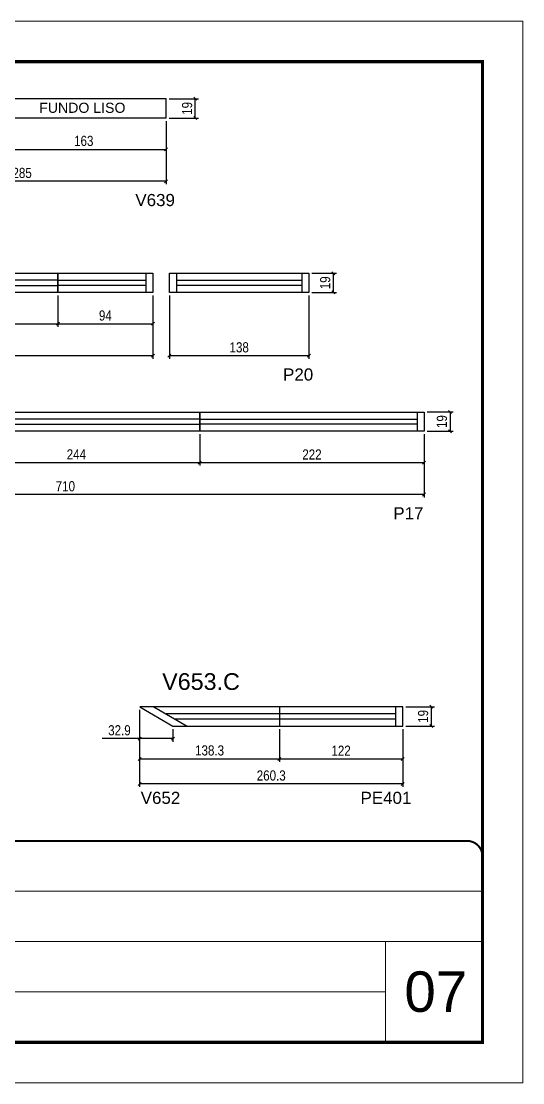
# Model space of a CAD drawing. Extents: x 3111 to 9365, y 861 to 5356.
# Drawn here: x 7283 to 7780, y 3158 to 4208 of the extents above; entities that cross this region are included whole.
import ezdxf

# ---------------------------------------------------------------- set-up
doc = ezdxf.new("R2010")
doc.units = 0
doc.linetypes.add('CONTINUO', pattern=[0])
doc.linetypes.add('DASHED', pattern=[0.75, 0.5, -0.25])
for name, color, linetype in [('5', 5, 'Continuous'), ('COTA', 241, 'Continuous'), ('NOMENCLATURA', 7, 'Continuous'), ('Painéis', 200, 'Continuous'), ('SARR_2.2x7', 40, 'Continuous')]:
    doc.layers.add(name, color=color, linetype=linetype)
for name, color, linetype, lineweight in [('CARIMBO', 255, 'Continuous', 9), ('Folhas', 255, 'Continuous', 9), ('SARRAFO DE PRESSAO', 251, 'DASHED', 9)]:
    doc.layers.add(name, color=color, linetype=linetype, lineweight=lineweight)
doc.styles.add('ARIAL', font='arial.ttf')
doc.styles.add('COTA TECNICA-50', font='techl___.ttf', dxfattribs={"height": 10})
doc.styles.get("Standard").update_dxf_attribs({"font": 'arial.ttf'})
doc.dimstyles.new('COTA PAINEL-50', dxfattribs={"dimtxt": 10, "dimasz": 3, "dimexe": 3, "dimexo": 3, "dimgap": 3, "dimtad": 1, "dimdec": 1, "dimzin": 12, "dimdsep": 46, "dimtxsty": 'COTA TECNICA-50', "dimblk1": 'OBLIQUE', "dimblk2": 'OBLIQUE', "dimsah": 1, "dimcen": 0.9, "dimclrd": 4, "dimclre": 4, "dimclrt": 240, "dimadec": 1, "dimazin": 3, "dimtfac": 1, "dimtdec": 1, "dimtmove": 0, "dimatfit": 3, "dimfxl": 1, "dimtolj": 1, "dimtzin": 12, "dimarcsym": 0})

# ---------------------------------------------------------------- blocks, each defined once
blk = doc.blocks.new('9999999999')
at = {"color": 30, "linetype": 'CONTINUO'}
for p, q in [((98564.6, 34379.6), (99584, 34379.6)), ((98564.6, 34329.8), (99488, 34329.8)), ((99584, 34329.8), (99488, 34329.8)), ((99488, 34329.8), (99488, 34230.2)), ((98564.6, 34280), (99488, 34280))]:
    blk.add_line(p, q, dxfattribs=at)
at = {"color": 30, "linetype": 'CONTINUO', "const_width": 2}
blk.add_lwpolyline([(99584, 34230.2), (99584, 34414.4, 0.414214), (99569, 34429.4), (98229, 34429.4, 0.414214), (98214, 34414.4), (98214, 34245.2, 0.414214), (98229, 34230.2), (99584, 34230.2)], format="xyb", dxfattribs=at)
at = {"layer": 'Folhas'}
blk.add_lwpolyline([(98139, 34190.2), (99624, 34190.2), (99624, 35240.2), (98139, 35240.2)], close=True, dxfattribs=at)
at = {"layer": 'Folhas', "color": 30, "const_width": 3}
blk.add_lwpolyline([(98214, 34230.2), (99584, 34230.2), (99584, 35200.2), (98214, 35200.2)], close=True, dxfattribs=at)
blk = doc.blocks.new('_Oblique')
at = {"color": 0, "linetype": 'ByBlock', "lineweight": -2}
blk.add_line((-0.5, -0.5), (0.5, 0.5), dxfattribs=at)
blk = doc.blocks.new('*D119')
at = {"layer": 'COTA', "color": 4, "linetype": 'ByBlock', "lineweight": -2, "transparency": 16777216}
for p, q in [((7400.4, 3526.8), (7400.4, 3495.3)), ((7433.4, 3507.8), (7433.4, 3495.3)), ((7400.4, 3498.3), (7363.3, 3498.3)), ((7433.4, 3498.3), (7400.4, 3498.3))]:
    blk.add_line(p, q, dxfattribs=at)
at = {"layer": 'Defpoints', "color": 0, "linetype": 'ByBlock', "transparency": 16777216}
for p in [(7400.4, 3529.8), (7433.4, 3510.8), (7433.4, 3498.3)]:
    blk.add_point(p, dxfattribs=at)
at = {"layer": 'COTA', "color": 4, "linetype": 'ByBlock', "lineweight": -2, "transparency": 16777216, "xscale": 3, "yscale": 3, "zscale": 3, "rotation": 180}
blk.add_blockref('_Oblique', (7400.4, 3498.3), dxfattribs=at)
at = {"layer": 'COTA', "color": 4, "linetype": 'ByBlock', "lineweight": -2, "transparency": 16777216, "xscale": 3, "yscale": 3, "zscale": 3}
blk.add_blockref('_Oblique', (7433.4, 3498.3), dxfattribs=at)
at = {"layer": 'COTA', "color": 240, "linetype": 'ByBlock', "transparency": 16777216, "insert": (7380.4, 3506.5), "char_height": 10, "attachment_point": 5, "style": 'COTA TECNICA-50'}
blk.add_mtext('\\A1;32.9', dxfattribs=at)
blk = doc.blocks.new('*D120')
at = {"layer": 'COTA', "color": 4, "linetype": 'ByBlock', "lineweight": -2, "transparency": 16777216}
for p, q in [((7400.4, 3526.8), (7400.4, 3450.5)), ((7660.7, 3507.8), (7660.7, 3450.5)), ((7660.7, 3453.5), (7400.4, 3453.5))]:
    blk.add_line(p, q, dxfattribs=at)
at = {"layer": 'Defpoints', "color": 0, "linetype": 'ByBlock', "transparency": 16777216}
for p in [(7400.4, 3529.8), (7660.7, 3510.8), (7400.4, 3453.5)]:
    blk.add_point(p, dxfattribs=at)
at = {"layer": 'COTA', "color": 4, "linetype": 'ByBlock', "lineweight": -2, "transparency": 16777216, "xscale": 3, "yscale": 3, "zscale": 3, "rotation": 180}
blk.add_blockref('_Oblique', (7400.4, 3453.5), dxfattribs=at)
at = {"layer": 'COTA', "color": 4, "linetype": 'ByBlock', "lineweight": -2, "transparency": 16777216, "xscale": 3, "yscale": 3, "zscale": 3}
blk.add_blockref('_Oblique', (7660.7, 3453.5), dxfattribs=at)
at = {"layer": 'COTA', "color": 240, "linetype": 'ByBlock', "transparency": 16777216, "insert": (7530.6, 3461.8), "char_height": 10, "attachment_point": 5, "style": 'COTA TECNICA-50'}
blk.add_mtext('\\A1;260.3', dxfattribs=at)
blk = doc.blocks.new('*D121')
at = {"layer": 'COTA', "color": 4, "linetype": 'ByBlock', "lineweight": -2, "transparency": 16777216}
for p, q in [((7663.7, 3529.8), (7692, 3529.8)), ((7689, 3529.8), (7689, 3510.8)), ((7663.7, 3510.8), (7692, 3510.8))]:
    blk.add_line(p, q, dxfattribs=at)
at = {"layer": 'Defpoints', "color": 0, "linetype": 'ByBlock', "transparency": 16777216}
for p in [(7660.7, 3529.8), (7660.7, 3510.8), (7689, 3510.8)]:
    blk.add_point(p, dxfattribs=at)
at = {"layer": 'COTA', "color": 4, "linetype": 'ByBlock', "lineweight": -2, "transparency": 16777216, "xscale": 3, "yscale": 3, "zscale": 3}
for p, rotation in [((7689, 3529.8), 90), ((7689, 3510.8), 270)]:
    blk.add_blockref('_Oblique', p, dxfattribs=dict(at, rotation=rotation))
at = {"layer": 'COTA', "color": 240, "linetype": 'ByBlock', "transparency": 16777216, "insert": (7680.9, 3520.3), "char_height": 10, "attachment_point": 5, "rotation": 90, "style": 'COTA TECNICA-50'}
blk.add_mtext('\\A1;19', dxfattribs=at)
blk = doc.blocks.new('*D138')
at = {"layer": 'COTA', "color": 4, "linetype": 'ByBlock', "lineweight": -2, "transparency": 16777216}
for p, q in [((7459.8, 3799.4), (7459.8, 3768.4)), ((7681.9, 3799.4), (7681.9, 3768.4)), ((7459.8, 3771.4), (7681.9, 3771.4))]:
    blk.add_line(p, q, dxfattribs=at)
at = {"layer": 'Defpoints', "color": 0, "linetype": 'ByBlock', "transparency": 16777216}
for p in [(7459.8, 3802.4), (7681.9, 3802.4), (7681.9, 3771.4)]:
    blk.add_point(p, dxfattribs=at)
at = {"layer": 'COTA', "color": 4, "linetype": 'ByBlock', "lineweight": -2, "transparency": 16777216, "xscale": 3, "yscale": 3, "zscale": 3, "rotation": 180}
blk.add_blockref('_Oblique', (7459.8, 3771.4), dxfattribs=at)
at = {"layer": 'COTA', "color": 4, "linetype": 'ByBlock', "lineweight": -2, "transparency": 16777216, "xscale": 3, "yscale": 3, "zscale": 3}
blk.add_blockref('_Oblique', (7681.9, 3771.4), dxfattribs=at)
at = {"layer": 'COTA', "color": 240, "linetype": 'ByBlock', "transparency": 16777216, "insert": (7570.9, 3779.4), "char_height": 10, "attachment_point": 5, "style": 'COTA TECNICA-50'}
blk.add_mtext('\\A1;222', dxfattribs=at)
blk = doc.blocks.new('*D29')
at = {"layer": 'COTA', "color": 4, "linetype": 'ByBlock', "lineweight": -2, "transparency": 16777216}
for p, q in [((7215.8, 3799.4), (7215.8, 3768.4)), ((7459.8, 3799.4), (7459.8, 3768.4)), ((7215.8, 3771.4), (7459.8, 3771.4))]:
    blk.add_line(p, q, dxfattribs=at)
at = {"layer": 'Defpoints', "color": 0, "linetype": 'ByBlock', "transparency": 16777216}
for p in [(7215.8, 3802.4), (7459.8, 3802.4), (7459.8, 3771.4)]:
    blk.add_point(p, dxfattribs=at)
at = {"layer": 'COTA', "color": 4, "linetype": 'ByBlock', "lineweight": -2, "transparency": 16777216, "xscale": 3, "yscale": 3, "zscale": 3, "rotation": 180}
blk.add_blockref('_Oblique', (7215.8, 3771.4), dxfattribs=at)
at = {"layer": 'COTA', "color": 4, "linetype": 'ByBlock', "lineweight": -2, "transparency": 16777216, "xscale": 3, "yscale": 3, "zscale": 3}
blk.add_blockref('_Oblique', (7459.8, 3771.4), dxfattribs=at)
at = {"layer": 'COTA', "color": 240, "linetype": 'ByBlock', "transparency": 16777216, "insert": (7337.8, 3779.5), "char_height": 10, "attachment_point": 5, "style": 'COTA TECNICA-50'}
blk.add_mtext('\\A1;244', dxfattribs=at)
blk = doc.blocks.new('*D5')
at = {"layer": 'COTA', "color": 4, "linetype": 'ByBlock', "lineweight": -2, "transparency": 16777216}
for p, q in [((6971.8, 3799.4), (6971.8, 3736.8)), ((7681.9, 3799.4), (7681.9, 3736.8)), ((7681.9, 3739.8), (6971.8, 3739.8))]:
    blk.add_line(p, q, dxfattribs=at)
at = {"layer": 'Defpoints', "color": 0, "linetype": 'ByBlock', "transparency": 16777216}
for p in [(6971.8, 3802.4), (7681.9, 3802.4), (6971.8, 3739.8)]:
    blk.add_point(p, dxfattribs=at)
at = {"layer": 'COTA', "color": 4, "linetype": 'ByBlock', "lineweight": -2, "transparency": 16777216, "xscale": 3, "yscale": 3, "zscale": 3, "rotation": 180}
blk.add_blockref('_Oblique', (6971.8, 3739.8), dxfattribs=at)
at = {"layer": 'COTA', "color": 4, "linetype": 'ByBlock', "lineweight": -2, "transparency": 16777216, "xscale": 3, "yscale": 3, "zscale": 3}
blk.add_blockref('_Oblique', (7681.9, 3739.8), dxfattribs=at)
at = {"layer": 'COTA', "color": 240, "linetype": 'ByBlock', "transparency": 16777216, "insert": (7326.9, 3747.9), "char_height": 10, "attachment_point": 5, "style": 'COTA TECNICA-50'}
blk.add_mtext('\\A1;710', dxfattribs=at)
blk = doc.blocks.new('*D96')
at = {"layer": 'COTA', "color": 4, "linetype": 'ByBlock', "lineweight": -2, "transparency": 16777216}
for p, q in [((7684.9, 3821.4), (7710.5, 3821.4)), ((7707.5, 3821.4), (7707.5, 3802.4)), ((7684.9, 3802.4), (7710.5, 3802.4))]:
    blk.add_line(p, q, dxfattribs=at)
at = {"layer": 'Defpoints', "color": 0, "linetype": 'ByBlock', "transparency": 16777216}
for p in [(7681.9, 3821.4), (7681.9, 3802.4), (7707.5, 3802.4)]:
    blk.add_point(p, dxfattribs=at)
at = {"layer": 'COTA', "color": 4, "linetype": 'ByBlock', "lineweight": -2, "transparency": 16777216, "xscale": 3, "yscale": 3, "zscale": 3}
for p, rotation in [((7707.5, 3821.4), 90), ((7707.5, 3802.4), 270)]:
    blk.add_blockref('_Oblique', p, dxfattribs=dict(at, rotation=rotation))
at = {"layer": 'COTA', "color": 240, "linetype": 'ByBlock', "transparency": 16777216, "insert": (7699.5, 3811.9), "char_height": 10, "attachment_point": 5, "rotation": 90, "style": 'COTA TECNICA-50'}
blk.add_mtext('\\A1;19', dxfattribs=at)
blk = doc.blocks.new('*D97')
at = {"layer": 'COTA', "color": 4, "linetype": 'ByBlock', "lineweight": -2, "transparency": 16777216}
for p, q in [((7319.5, 3936.7), (7319.5, 3905.7)), ((7413.5, 3936.7), (7413.5, 3905.7)), ((7319.5, 3908.7), (7413.5, 3908.7))]:
    blk.add_line(p, q, dxfattribs=at)
at = {"layer": 'Defpoints', "color": 0, "linetype": 'ByBlock', "transparency": 16777216}
for p in [(7319.5, 3939.7), (7413.5, 3939.7), (7413.5, 3908.7)]:
    blk.add_point(p, dxfattribs=at)
at = {"layer": 'COTA', "color": 4, "linetype": 'ByBlock', "lineweight": -2, "transparency": 16777216, "xscale": 3, "yscale": 3, "zscale": 3, "rotation": 180}
blk.add_blockref('_Oblique', (7319.5, 3908.7), dxfattribs=at)
at = {"layer": 'COTA', "color": 4, "linetype": 'ByBlock', "lineweight": -2, "transparency": 16777216, "xscale": 3, "yscale": 3, "zscale": 3}
blk.add_blockref('_Oblique', (7413.5, 3908.7), dxfattribs=at)
at = {"layer": 'COTA', "color": 240, "linetype": 'ByBlock', "transparency": 16777216, "insert": (7366.5, 3916.8), "char_height": 10, "attachment_point": 5, "style": 'COTA TECNICA-50'}
blk.add_mtext('\\A1;94', dxfattribs=at)
blk = doc.blocks.new('*D6')
at = {"layer": 'COTA', "color": 4, "linetype": 'ByBlock', "lineweight": -2, "transparency": 16777216}
for p, q in [((7075.5, 3936.7), (7075.5, 3905.7)), ((7319.5, 3936.7), (7319.5, 3905.7)), ((7075.5, 3908.7), (7319.5, 3908.7))]:
    blk.add_line(p, q, dxfattribs=at)
at = {"layer": 'Defpoints', "color": 0, "linetype": 'ByBlock', "transparency": 16777216}
for p in [(7075.5, 3939.7), (7319.5, 3939.7), (7319.5, 3908.7)]:
    blk.add_point(p, dxfattribs=at)
at = {"layer": 'COTA', "color": 4, "linetype": 'ByBlock', "lineweight": -2, "transparency": 16777216, "xscale": 3, "yscale": 3, "zscale": 3, "rotation": 180}
blk.add_blockref('_Oblique', (7075.5, 3908.7), dxfattribs=at)
at = {"layer": 'COTA', "color": 4, "linetype": 'ByBlock', "lineweight": -2, "transparency": 16777216, "xscale": 3, "yscale": 3, "zscale": 3}
blk.add_blockref('_Oblique', (7319.5, 3908.7), dxfattribs=at)
at = {"layer": 'COTA', "color": 240, "linetype": 'ByBlock', "transparency": 16777216, "insert": (7197.5, 3916.7), "char_height": 10, "attachment_point": 5, "style": 'COTA TECNICA-50'}
blk.add_mtext('\\A1;244', dxfattribs=at)
blk = doc.blocks.new('*D7')
at = {"layer": 'COTA', "color": 4, "linetype": 'ByBlock', "lineweight": -2, "transparency": 16777216}
for p, q in [((6831.5, 3936.7), (6831.5, 3874.1)), ((7413.5, 3936.7), (7413.5, 3874.1)), ((7413.5, 3877.1), (6831.5, 3877.1))]:
    blk.add_line(p, q, dxfattribs=at)
at = {"layer": 'Defpoints', "color": 0, "linetype": 'ByBlock', "transparency": 16777216}
for p in [(6831.5, 3939.7), (7413.5, 3939.7), (6831.5, 3877.1)]:
    blk.add_point(p, dxfattribs=at)
at = {"layer": 'COTA', "color": 4, "linetype": 'ByBlock', "lineweight": -2, "transparency": 16777216, "xscale": 3, "yscale": 3, "zscale": 3, "rotation": 180}
blk.add_blockref('_Oblique', (6831.5, 3877.1), dxfattribs=at)
at = {"layer": 'COTA', "color": 4, "linetype": 'ByBlock', "lineweight": -2, "transparency": 16777216, "xscale": 3, "yscale": 3, "zscale": 3}
blk.add_blockref('_Oblique', (7413.5, 3877.1), dxfattribs=at)
at = {"layer": 'COTA', "color": 240, "linetype": 'ByBlock', "transparency": 16777216, "insert": (7122.5, 3885.2), "char_height": 10, "attachment_point": 5, "style": 'COTA TECNICA-50'}
blk.add_mtext('\\A1;582', dxfattribs=at)
blk = doc.blocks.new('*D99')
at = {"layer": 'COTA', "color": 4, "linetype": 'ByBlock', "lineweight": -2, "transparency": 16777216}
for p, q in [((7429.9, 3936.7), (7429.9, 3874.1)), ((7567.9, 3936.7), (7567.9, 3874.1)), ((7567.9, 3877.1), (7429.9, 3877.1))]:
    blk.add_line(p, q, dxfattribs=at)
at = {"layer": 'Defpoints', "color": 0, "linetype": 'ByBlock', "transparency": 16777216}
for p in [(7429.9, 3939.7), (7567.9, 3939.7), (7429.9, 3877.1)]:
    blk.add_point(p, dxfattribs=at)
at = {"layer": 'COTA', "color": 4, "linetype": 'ByBlock', "lineweight": -2, "transparency": 16777216, "xscale": 3, "yscale": 3, "zscale": 3}
for p, rotation in [((7429.9, 3877.1), 180.0000000132496), ((7567.9, 3877.1), 1.324956144799216e-08)]:
    blk.add_blockref('_Oblique', p, dxfattribs=dict(at, rotation=rotation))
at = {"layer": 'COTA', "color": 240, "linetype": 'ByBlock', "transparency": 16777216, "insert": (7498.9, 3885.3), "char_height": 10, "attachment_point": 5, "rotation": 0, "style": 'COTA TECNICA-50'}
blk.add_mtext('\\A1;138', dxfattribs=at)
blk = doc.blocks.new('*D100')
at = {"layer": 'COTA', "color": 4, "linetype": 'ByBlock', "lineweight": -2, "transparency": 16777216}
for p, q in [((7570.9, 3958.7), (7595.1, 3958.7)), ((7592.1, 3939.7), (7592.1, 3958.7)), ((7570.9, 3939.7), (7595.1, 3939.7))]:
    blk.add_line(p, q, dxfattribs=at)
at = {"layer": 'Defpoints', "color": 0, "linetype": 'ByBlock', "transparency": 16777216}
for p in [(7567.9, 3958.7), (7592.1, 3958.7), (7567.9, 3939.7)]:
    blk.add_point(p, dxfattribs=at)
at = {"layer": 'COTA', "color": 4, "linetype": 'ByBlock', "lineweight": -2, "transparency": 16777216, "xscale": 3, "yscale": 3, "zscale": 3}
for p, rotation in [((7592.1, 3958.7), 90), ((7592.1, 3939.7), 270)]:
    blk.add_blockref('_Oblique', p, dxfattribs=dict(at, rotation=rotation))
at = {"layer": 'COTA', "color": 240, "linetype": 'ByBlock', "transparency": 16777216, "insert": (7584, 3949.2), "char_height": 10, "attachment_point": 5, "rotation": 90, "style": 'COTA TECNICA-50'}
blk.add_mtext('\\A1;19', dxfattribs=at)
blk = doc.blocks.new('*D143')
at = {"layer": 'COTA', "color": 4, "linetype": 'ByBlock', "lineweight": -2, "transparency": 16777216}
for p, q in [((7400.4, 3526.8), (7400.4, 3475.3)), ((7538.7, 3507.8), (7538.7, 3475.3)), ((7400.4, 3478.3), (7538.7, 3478.3))]:
    blk.add_line(p, q, dxfattribs=at)
at = {"layer": 'Defpoints', "color": 0, "linetype": 'ByBlock', "transparency": 16777216}
for p in [(7400.4, 3529.8), (7538.7, 3510.8), (7538.7, 3478.3)]:
    blk.add_point(p, dxfattribs=at)
at = {"layer": 'COTA', "color": 4, "linetype": 'ByBlock', "lineweight": -2, "transparency": 16777216, "xscale": 3, "yscale": 3, "zscale": 3, "rotation": 180}
blk.add_blockref('_Oblique', (7400.4, 3478.3), dxfattribs=at)
at = {"layer": 'COTA', "color": 4, "linetype": 'ByBlock', "lineweight": -2, "transparency": 16777216, "xscale": 3, "yscale": 3, "zscale": 3}
blk.add_blockref('_Oblique', (7538.7, 3478.3), dxfattribs=at)
at = {"layer": 'COTA', "color": 240, "linetype": 'ByBlock', "transparency": 16777216, "insert": (7469.6, 3486.6), "char_height": 10, "attachment_point": 5, "style": 'COTA TECNICA-50'}
blk.add_mtext('\\A1;138.3', dxfattribs=at)
blk = doc.blocks.new('*D144')
at = {"layer": 'COTA', "color": 4, "linetype": 'ByBlock', "lineweight": -2, "transparency": 16777216}
for p, q in [((7538.7, 3507.8), (7538.7, 3475.3)), ((7660.7, 3507.8), (7660.7, 3475.3)), ((7538.7, 3478.3), (7660.7, 3478.3))]:
    blk.add_line(p, q, dxfattribs=at)
at = {"layer": 'Defpoints', "color": 0, "linetype": 'ByBlock', "transparency": 16777216}
for p in [(7538.7, 3510.8), (7660.7, 3510.8), (7660.7, 3478.3)]:
    blk.add_point(p, dxfattribs=at)
at = {"layer": 'COTA', "color": 4, "linetype": 'ByBlock', "lineweight": -2, "transparency": 16777216, "xscale": 3, "yscale": 3, "zscale": 3, "rotation": 180}
blk.add_blockref('_Oblique', (7538.7, 3478.3), dxfattribs=at)
at = {"layer": 'COTA', "color": 4, "linetype": 'ByBlock', "lineweight": -2, "transparency": 16777216, "xscale": 3, "yscale": 3, "zscale": 3}
blk.add_blockref('_Oblique', (7660.7, 3478.3), dxfattribs=at)
at = {"layer": 'COTA', "color": 240, "linetype": 'ByBlock', "transparency": 16777216, "insert": (7599.7, 3486.4), "char_height": 10, "attachment_point": 5, "style": 'COTA TECNICA-50'}
blk.add_mtext('\\A1;122', dxfattribs=at)
blk = doc.blocks.new('*D215')
at = {"layer": 'COTA', "color": 4, "linetype": 'ByBlock', "lineweight": -2, "transparency": 16777216}
for p, q in [((7263.6, 4109.2), (7263.6, 4078.2)), ((7426.6, 4109.2), (7426.6, 4078.2)), ((7263.6, 4081.2), (7426.6, 4081.2))]:
    blk.add_line(p, q, dxfattribs=at)
at = {"layer": 'Defpoints', "color": 0, "linetype": 'ByBlock', "transparency": 16777216}
for p in [(7263.6, 4112.2), (7426.6, 4112.2), (7426.6, 4081.2)]:
    blk.add_point(p, dxfattribs=at)
at = {"layer": 'COTA', "color": 4, "linetype": 'ByBlock', "lineweight": -2, "transparency": 16777216, "xscale": 3, "yscale": 3, "zscale": 3, "rotation": 180}
blk.add_blockref('_Oblique', (7263.6, 4081.2), dxfattribs=at)
at = {"layer": 'COTA', "color": 4, "linetype": 'ByBlock', "lineweight": -2, "transparency": 16777216, "xscale": 3, "yscale": 3, "zscale": 3}
blk.add_blockref('_Oblique', (7426.6, 4081.2), dxfattribs=at)
at = {"layer": 'COTA', "color": 240, "linetype": 'ByBlock', "transparency": 16777216, "insert": (7345.1, 4089.5), "char_height": 10, "attachment_point": 5, "style": 'COTA TECNICA-50'}
blk.add_mtext('\\A1;163', dxfattribs=at)
blk = doc.blocks.new('*D216')
at = {"layer": 'COTA', "color": 4, "linetype": 'ByBlock', "lineweight": -2, "transparency": 16777216}
for p, q in [((7141.6, 4109.2), (7141.6, 4046.7)), ((7426.6, 4109.2), (7426.6, 4046.7)), ((7426.6, 4049.7), (7141.6, 4049.7))]:
    blk.add_line(p, q, dxfattribs=at)
at = {"layer": 'Defpoints', "color": 0, "linetype": 'ByBlock', "transparency": 16777216}
for p in [(7141.6, 4112.2), (7426.6, 4112.2), (7141.6, 4049.7)]:
    blk.add_point(p, dxfattribs=at)
at = {"layer": 'COTA', "color": 4, "linetype": 'ByBlock', "lineweight": -2, "transparency": 16777216, "xscale": 3, "yscale": 3, "zscale": 3, "rotation": 180}
blk.add_blockref('_Oblique', (7141.6, 4049.7), dxfattribs=at)
at = {"layer": 'COTA', "color": 4, "linetype": 'ByBlock', "lineweight": -2, "transparency": 16777216, "xscale": 3, "yscale": 3, "zscale": 3}
blk.add_blockref('_Oblique', (7426.6, 4049.7), dxfattribs=at)
at = {"layer": 'COTA', "color": 240, "linetype": 'ByBlock', "transparency": 16777216, "insert": (7284.1, 4057.8), "char_height": 10, "attachment_point": 5, "style": 'COTA TECNICA-50'}
blk.add_mtext('\\A1;285', dxfattribs=at)
blk = doc.blocks.new('*D217')
at = {"layer": 'COTA', "color": 4, "linetype": 'ByBlock', "lineweight": -2, "transparency": 16777216}
for p, q in [((7429.6, 4131.2), (7458.5, 4131.2)), ((7455.5, 4112.2), (7455.5, 4131.2)), ((7429.6, 4112.2), (7458.5, 4112.2))]:
    blk.add_line(p, q, dxfattribs=at)
at = {"layer": 'Defpoints', "color": 0, "linetype": 'ByBlock', "transparency": 16777216}
for p in [(7426.6, 4131.2), (7455.5, 4131.2), (7426.6, 4112.2)]:
    blk.add_point(p, dxfattribs=at)
at = {"layer": 'COTA', "color": 4, "linetype": 'ByBlock', "lineweight": -2, "transparency": 16777216, "xscale": 3, "yscale": 3, "zscale": 3}
for p, rotation in [((7455.5, 4131.2), 90), ((7455.5, 4112.2), 270)]:
    blk.add_blockref('_Oblique', p, dxfattribs=dict(at, rotation=rotation))
at = {"layer": 'COTA', "color": 240, "linetype": 'ByBlock', "transparency": 16777216, "insert": (7447.4, 4121.7), "char_height": 10, "attachment_point": 5, "rotation": 90, "style": 'COTA TECNICA-50'}
blk.add_mtext('\\A1;19', dxfattribs=at)

msp = doc.modelspace()

# ---------------------------------------------------------------- linework, layer by layer
at = {"layer": 'Painéis', "linetype": 'ByBlock'}
msp.add_line((7538.71, 3529.75), (7538.71, 3510.75), dxfattribs=at)
at = {"layer": 'Painéis', "linetype": 'Continuous'}
for points in [[(7263.56, 4112.23), (7426.56, 4112.23), (7426.56, 4131.23), (7263.56, 4131.23)], [(7075.48, 3958.66), (7319.48, 3958.66), (7319.48, 3939.66), (7075.48, 3939.66)], [(7429.87, 3958.66), (7567.87, 3958.66), (7567.87, 3939.66), (7429.87, 3939.66)], [(7215.84, 3821.39), (7459.84, 3821.39), (7459.84, 3802.39), (7215.84, 3802.39)]]:
    msp.add_lwpolyline(points, close=True, dxfattribs=at)
at = {"layer": 'Painéis', "linetype": 'ByBlock'}
for points in [[(7319.48, 3958.66), (7413.51, 3958.66), (7413.51, 3939.66), (7319.48, 3939.66)], [(7459.84, 3821.39), (7681.87, 3821.39), (7681.87, 3802.39), (7459.84, 3802.39)]]:
    msp.add_lwpolyline(points, close=True, dxfattribs=at)
msp.add_lwpolyline([(7433.36, 3510.75), (7660.71, 3510.75), (7660.71, 3529.75), (7400.45, 3529.75), (7433.36, 3510.75)], dxfattribs=at)
at = {"layer": 'SARR_2.2x7', "linetype": 'Continuous'}
for p, q in [((7406.54, 3958.66), (7406.54, 3939.66)), ((7436.87, 3958.66), (7436.87, 3939.66)), ((7560.87, 3958.66), (7560.87, 3939.66)), ((7319.48, 3951.66), (7075.48, 3951.66)), ((7319.48, 3951.66), (7406.54, 3951.66)), ((7436.87, 3951.66), (7560.87, 3951.66)), ((7075.48, 3946.66), (7319.48, 3946.66)), ((7406.54, 3946.66), (7319.48, 3946.66)), ((7560.87, 3946.66), (7436.87, 3946.66)), ((7459.84, 3814.39), (7215.84, 3814.39)), ((7459.84, 3814.39), (7674.9, 3814.39)), ((7674.9, 3821.39), (7674.9, 3802.39)), ((7215.84, 3809.39), (7459.84, 3809.39)), ((7674.9, 3809.39), (7459.84, 3809.39)), ((7414.45, 3529.75), (7447.36, 3510.75)), ((7653.71, 3529.75), (7653.71, 3510.75)), ((7653.71, 3522.75), (7426.57, 3522.75)), ((7435.23, 3517.75), (7653.71, 3517.75))]:
    msp.add_line(p, q, dxfattribs=at)

# ---------------------------------------------------------------- block references
at = {"layer": 'SARRAFO DE PRESSAO', "color": 6, "linetype": 'ByBlock'}
msp.add_blockref('9999999999', (-91844.48, -31032.29), dxfattribs=at)

# ---------------------------------------------------------------- texts
at = {"color": 0, "linetype": 'Continuous', "ltscale": 5, "style": 'ARIAL'}
msp.add_text('FUNDO LISO', height=10, dxfattribs=at).set_placement((7301, 4117.3))
at = {"layer": '5', "linetype": 'Continuous'}
for s, p in [('V639', (7396.15, 4025.05)), ('P20', (7542.32, 3852.48)), ('P17', (7651.38, 3715.2)), ('V652', (7401.46, 3433.73)), ('PE401', (7618.96, 3433.73))]:
    msp.add_text(s, height=12, rotation=359.99996, dxfattribs=at).set_placement(p)
at = {"layer": 'CARIMBO', "style": 'ARIAL'}
msp.add_text('07', height=40, dxfattribs=at).set_placement((7662.36, 3228.06))
at = {"layer": 'NOMENCLATURA', "linetype": 'Continuous'}
msp.add_text('V653.C', height=16.5, dxfattribs=at).set_placement((7422.7, 3546.53))

# ---------------------------------------------------------------- dimensions: what is measured, and where the dimension line sits
at = {"layer": 'COTA', "linetype": 'ByBlock'}
for base, p1, p2, picture, middle in [((7455.53, 4131.23), (7426.56, 4112.23), (7426.56, 4131.23), '*D217', (7447.44, 4121.73)), ((7592.05, 3958.66), (7567.87, 3939.66), (7567.87, 3958.66), '*D100', (7583.96, 3949.16)), ((7707.54, 3802.39), (7681.87, 3821.39), (7681.87, 3802.39), '*D96', (7699.45, 3811.89)), ((7689.01, 3510.75), (7660.71, 3529.75), (7660.71, 3510.75), '*D121', (7680.93, 3520.25))]:
    dim = msp.add_linear_dim(base=base, p1=p1, p2=p2, angle=90, dimstyle='COTA PAINEL-50', override={"dimarcsym": 1}, dxfattribs=at)
    dim.commit()
    dim.dimension.update_dxf_attribs({"geometry": picture, "text_midpoint": middle})
for base, p1, p2, picture, middle in [((7141.56, 4049.67), (7426.56, 4112.23), (7141.56, 4112.23), '*D216', (7284.06, 4057.8)), ((6831.48, 3877.09), (7413.51, 3939.66), (6831.48, 3939.66), '*D7', (7122.49, 3885.23)), ((7413.51, 3908.67), (7319.48, 3939.66), (7413.51, 3939.66), '*D97', (7366.49, 3916.77)), ((6971.84, 3739.82), (7681.87, 3802.39), (6971.84, 3802.39), '*D5', (7326.86, 3747.92)), ((7681.87, 3771.4), (7459.84, 3802.39), (7681.87, 3802.39), '*D138', (7570.86, 3779.4)), ((7400.45, 3453.55), (7660.71, 3510.75), (7400.45, 3529.75), '*D120', (7530.58, 3461.76)), ((7538.71, 3478.32), (7400.45, 3529.75), (7538.71, 3510.75), '*D143', (7469.58, 3486.56)), ((7660.71, 3478.32), (7538.71, 3510.75), (7660.71, 3510.75), '*D144', (7599.71, 3486.38))]:
    dim = msp.add_linear_dim(base=base, p1=p1, p2=p2, dimstyle='COTA PAINEL-50', override={"dimarcsym": 1}, dxfattribs=at)
    dim.commit()
    dim.dimension.update_dxf_attribs({"geometry": picture, "text_midpoint": middle})
for p1, p2, distance, picture, middle in [((7263.56, 4112.23), (7426.56, 4112.23), -30.99, '*D215', (7345.06, 4089.46)), ((7075.48, 3939.66), (7319.48, 3939.66), -30.99, '*D6', (7197.48, 3916.74)), ((7567.87, 3939.66), (7429.87, 3939.66), 62.56, '*D99', (7498.87, 3885.33)), ((7215.84, 3802.39), (7459.84, 3802.39), -30.99, '*D29', (7337.84, 3779.47))]:
    dim = msp.add_aligned_dim(p1=p1, p2=p2, distance=distance, dimstyle='COTA PAINEL-50', override={"dimarcsym": 1}, dxfattribs=at)
    dim.commit()
    dim.dimension.update_dxf_attribs({"geometry": picture, "text_midpoint": middle})
dim = msp.add_linear_dim(base=(7433.36, 3498.28), p1=(7400.45, 3529.75), p2=(7433.36, 3510.75), dimstyle='COTA PAINEL-50', override={"dimarcsym": 1}, dxfattribs=at)
dim.commit()
dim.dimension.update_dxf_attribs({"geometry": '*D119', "text_midpoint": (7380.39, 3498.28), "dimtype": 160})

doc.saveas('drawing.dxf')
